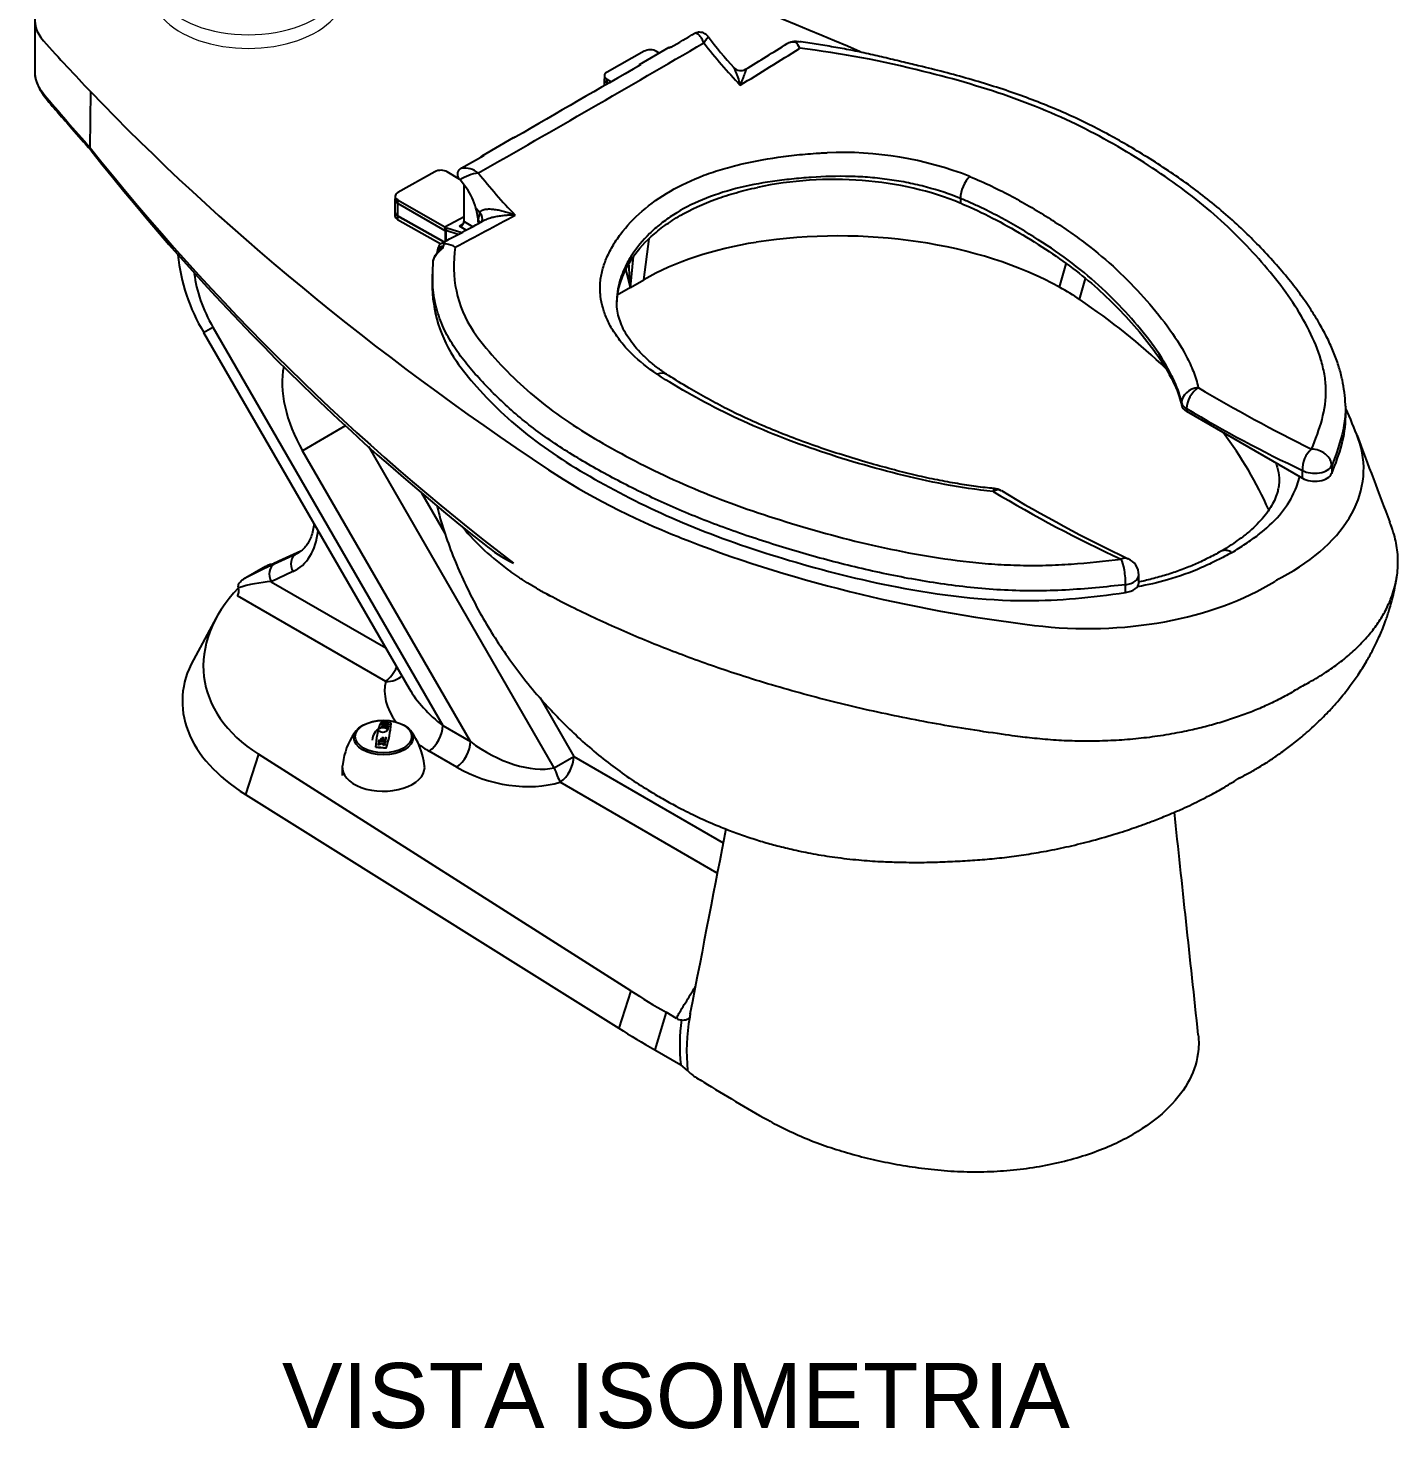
# Model space of a CAD drawing. Header units: millimetres. Extents: x 2.27 to 5, y 4.62 to 5.66.
# Drawn here: x 4.443 to 5.002, y 4.766 to 5.338 of the extents above; entities that cross this region are included whole.
import ezdxf
from ezdxf.enums import TextEntityAlignment as Align

# ---------------------------------------------------------------- set-up
doc = ezdxf.new("R2010")
doc.units = ezdxf.units.MM
doc.styles.add('SEACAD_Arial', font='arial.ttf')

# ---------------------------------------------------------------- blocks, each defined once
blk = doc.blocks.new('SE3')
at = {"linetype": 'Continuous'}
for p, q in [((395.7, 349.26), (395.71, 349.26)), ((453.35, 348.65), (450.6, 347.04)), ((451.08, 348.3), (447.65, 346.38)), ((452.47, 348.13), (452.21, 348.29)), ((447.41, 346.05), (447.41, 345.72)), ((447.38, 345.71), (447.38, 345.11)), ((447.73, 345.31), (447.62, 345.37)), ((447.62, 345.37), (447.62, 345.25)), ((447.64, 345.72), (448.04, 345.49)), ((447.64, 345.72), (447.64, 345.39)), ((447.64, 345.39), (447.76, 345.33)), ((400.01, 339.4), (400.05, 344.58)), ((439, 340.32), (436.11, 338.65)), ((400.01, 339.4), (400.01, 339.4)), ((434.19, 337.53), (436.28, 338.71)), ((431.78, 337.2), (428.36, 335.28)), ((434.08, 336.48), (432.92, 337.19)), ((434.7, 335.69), (434.1, 336.45)), ((434.47, 332.6), (434.47, 335.99)), ((428.09, 334.61), (428.09, 333.46)), ((428.12, 334.95), (428.12, 334.62)), ((428.35, 334.62), (432.71, 332.11)), ((428.35, 334.62), (428.35, 334.3)), ((480.23, 334.74), (480.23, 334.32)), ((428.09, 333.46), (428.09, 333.14)), ((428.33, 334.28), (428.33, 333.13)), ((432.61, 330.73), (428.33, 333.13)), ((428.33, 333.13), (432.61, 330.73)), ((428.33, 333.13), (428.33, 332.81)), ((428.35, 334.3), (432.71, 331.78)), ((435.92, 333.42), (435.56, 333.83)), ((435.77, 332.68), (435.92, 333.42)), ((428.33, 332.81), (432.34, 330.56)), ((432.71, 332.11), (434.47, 333.09)), ((432.71, 332.11), (432.71, 331.78)), ((432.89, 332.04), (434.27, 331.6)), ((434.04, 332.19), (434.43, 332.42)), ((434.68, 331.83), (434.04, 332.19)), ((434.47, 332.6), (435.26, 332.14)), ((435.77, 332.55), (435.77, 332.68)), ((435.77, 332.52), (435.77, 332.55)), ((432.71, 331.78), (432.75, 331.81)), ((432.75, 330.8), (432.75, 331.8)), ((433.92, 331.42), (432.79, 331.78)), ((432.79, 331.78), (432.79, 330.83)), ((451.06, 327.25), (451.54, 331.03)), ((431.99, 329.77), (431.98, 329.71)), ((432.26, 330.04), (432.31, 330.22)), ((432.31, 330.22), (432.32, 330.24)), ((449.81, 326.53), (450.1, 329.39)), ((449.81, 326.53), (449.38, 328.21)), ((489.38, 326.55), (489.99, 328.72)), ((431.55, 327.76), (431.55, 326.94)), ((449.81, 326.53), (451.06, 327.25)), ((491.22, 325.43), (491.75, 327.35)), ((449.81, 326.53), (448.6, 325.83)), ((410.46, 322.39), (411.31, 322.88)), ((411.31, 322.88), (432.52, 286.16)), ((410.46, 322.39), (429.42, 289.56)), ((452.29, 318.53), (452.28, 318.53)), ((500.63, 315.66), (500.63, 315.91)), ((501.09, 315.37), (501.09, 315.12)), ((501.09, 315.12), (511.77, 308.95)), ((515.75, 314.65), (515.75, 315.55)), ((423.57, 313.8), (419.58, 311.49)), ((435.06, 284.69), (419.58, 311.49)), ((442.78, 282.26), (425.68, 311.89)), ((514.46, 310.11), (514.46, 309.39)), ((511.77, 308.95), (511.77, 309.68)), ((430.56, 307.61), (432.71, 303.88)), ((419.35, 302.19), (417.33, 301.27)), ((419.42, 302.23), (417.4, 301.3)), ((419.35, 302.19), (418.99, 301.99)), ((416.97, 301.06), (418.99, 301.99)), ((415.16, 300.24), (414.14, 299.65)), ((416.18, 300.83), (415.16, 300.24)), ((418.69, 300.35), (416.68, 299.42)), ((496.68, 299.32), (496.68, 300.04)), ((416.68, 299.42), (427.25, 293.32)), ((495.45, 298.42), (495.45, 299.14)), ((427.25, 290.23), (413.59, 298.11)), ((411.63, 296.09), (409.52, 292.21)), ((441.48, 288.7), (444.59, 283.31)), ((426.88, 286.04), (426.88, 286.07)), ((426.92, 286.22), (426.92, 286.25)), ((427.3, 286.19), (427.3, 286.23)), ((427.47, 285.95), (427.47, 285.98)), ((427.48, 285.99), (427.48, 286.03)), ((427.5, 286.09), (427.5, 286.12)), ((427.53, 286.18), (427.53, 286.21)), ((427.55, 286.26), (427.55, 286.3)), ((427.76, 286.35), (427.76, 286.37)), ((432.52, 286.16), (435.06, 284.69)), ((426.32, 284.13), (426.32, 284.15)), ((426.55, 284.36), (426.55, 284.39)), ((426.59, 284.63), (426.59, 284.66)), ((426.62, 284.79), (426.62, 284.83)), ((426.87, 284.47), (426.87, 284.51)), ((426.88, 284.81), (426.88, 284.85)), ((427, 284.81), (427, 284.84)), ((427, 284.81), (427, 284.84)), ((427.07, 284.77), (427.07, 284.8)), ((427.15, 284.32), (427.15, 284.35)), ((427.18, 284.46), (427.18, 284.49)), ((427.2, 284.58), (427.2, 284.62)), ((427.22, 284.72), (427.22, 284.76)), ((427.23, 284.75), (427.23, 284.79)), ((427.3, 284.06), (427.3, 284.09)), ((415.51, 283.51), (414.33, 279.8)), ((449.84, 261.71), (415.51, 283.51)), ((423.35, 283.04), (423.26, 282.45)), ((433.8, 282.32), (431.26, 283.79)), ((442.78, 282.26), (444.59, 283.31)), ((444.59, 283.31), (458.36, 275.36)), ((423.24, 282.3), (423.24, 281.55)), ((457.82, 272.57), (443.34, 280.94)), ((414.33, 279.8), (448.75, 258.27)), ((449.84, 261.71), (448.75, 258.27)), ((453.1, 259.73), (452.05, 256.28)), ((454.07, 259.17), (453.1, 259.73)), ((452.05, 256.28), (454.46, 254.89)), ((455.08, 254.37), (454.46, 254.89))]:
    blk.add_line(p, q, dxfattribs=at)
for centre, radius, start, end in [((290.38, 628.33), 323.77, 300.2592, 300.7117), ((456.16, 349.05), 1.01, 36.7475, 96.1954), ((-790.84, 2486.02), 2474.38, 299.7183, 300.27361), ((497.8, 381.29), 52.32, 218.0148, 223.6389), ((490.85, 375.3), 42.49, 217.1314, 222.135), ((245.53, 698.07), 411.93, 301.4462, 302.0725), ((464.93, 348.01), 1.19, 119.7196, 123.5824), ((464.93, 348.01), 1.19, 84.4457, 114.5246), ((463.79, 347.89), 1.77, 22.9516, 45.4581), ((261.21, 672.5), 382.92, 301.262, 302.2268), ((455.32, 263.24), 85.93, 75.5157, 83.2549), ((1230.25, -1016.53), 1570.66, 119.75343, 120.24192), ((459.98, 347.4), 0.882, 222.3465, 300.6343), ((574.63, 478.31), 223.13, 218.5029, 232.5743), ((569.87, 472.43), 215.83, 218.1285, 231.7769), ((469.31, 306.52), 32.46, 68.6803, 92.4199), ((436.42, 332.8), 4.33, 98.2717, 122.4864), ((434.49, 335.47), 2.07, 50.764, 98.2578), ((474.48, 367.44), 49.17, 218.131, 224.1239), ((430.25, 332.52), 5.46, 13.9318, 35.515), ((272.73, 637.02), 346.42, 297.6822, 298.7176), ((364.69, 461.49), 147.35, 297.3597, 299.0633), ((432.48, 328.2), 2.37, 60.0954, 82.3342), ((425.59, 331.41), 17.61, 186.0737, 210.819), ((432.29, 330.3), 0.275, 329.965, 5.934), ((444.38, 328.49), 10.86, 170.6605, 213.531), ((441.89, 327.95), 10.33, 174.8938, 181.028), ((-108.79, 292.63), 559.62, 3.4724, 3.6986), ((444.12, 326.9), 12.59, 179.8177, 214.6761), ((591.85, 469.71), 176.84, 239.5208, 243.374), ((565.8, 423.9), 126.36, 239.1939, 244.684), ((4495.71, 1812.74), 4252.21, 200.65399, 200.76898), ((544.53, 409.3), 118.61, 238.8941, 245.3531), ((483.21, 306.41), 1.6, 60.4625, 84.5799), ((555.37, 426.53), 138.52, 238.9901, 244.4808), ((445.19, 313.53), 13.86, 230.2341, 243.5979), ((416.88, 299.64), 1.38, 96.2375, 120.2994), ((495.08, 300.04), 1.6, 0, 67.5881), ((429.69, 281.78), 6.47, 142.8715, 168.7621), ((427.35, 284.75), 1.34, 117.9784, 177.0991), ((432.69, 284.05), 6.37, 157.954, 179.0634), ((426.6, 284.75), 1.35, 48.2847, 62.8653), ((415.72, 287.63), 12.11, 342.9826, 354.0348), ((415.72, 287.61), 12.11, 342.9826, 354.0348), ((424.39, 281.8), 6.46, 5.7125, 37.0389), ((426.75, 284.83), 0.243, 1.4607, 50.3135), ((457.67, 259.16), 2.39, 168.9177, 177.2586), ((454.59, 260.02), 0.998, 238.8063, 265.4418), ((470.68, 256.76), 16.33, 172.0194, 186.5865), ((472.03, 256.15), 17.04, 169.4472, 185.9905), ((544.92, 395.85), 167.71, 238.2081, 240.5519)]:
    blk.add_arc(centre, radius, start, end, dxfattribs=at)
for centre, major_axis, ratio, start_param, end_param in [((261.95, 185.65), (350.75, 0), 0.57735, 0.932328, 1.065589), ((402.01, 351.16), (7.11, 0), 0.57735, 2.356194, 3.620542), ((706.98, 442.59), (-350.75, 0), 0.57735, 0.478997, 0.505208), ((451.63, 347.97), (0.8, 0), 0.57735, 0.756829, 2.34191), ((448.21, 346.05), (0.8, 0), 0.57735, 2.34191, 3.926991), ((448.18, 345.71), (0.8, 0), 0.57735, 2.879838, 3.941276), ((448.21, 345.72), (0.8, 0), 0.57735, 3.141593, 3.926991), ((706.98, 442.59), (-350.75, 0), 0.57735, 0.505208, 0.715536), ((432.34, 336.87), (0.8, 0), 0.57735, 0.756829, 2.34191), ((468.54, 324.94), (-20, 0), 0.57735, 4.088517, 5.071538), ((481.16, 335.49), (-0.61, -1.48), 0.479186, 3.906276, 5.427508), ((428.89, 334.61), (0.8, 0), 0.57735, 2.879838, 3.141593), ((428.92, 334.95), (0.8, 0), 0.57735, 2.34191, 3.926991), ((428.92, 334.62), (0.8, 0), 0.57735, 3.141593, 3.926991), ((428.89, 333.46), (0.8, 0), 0.57735, 3.141593, 3.941276), ((428.89, 333.46), (0.8, 0), 0.57735, 3.141593, 3.941276), ((428.89, 333.14), (0.8, 0), 0.57735, 3.141593, 3.941276), ((433.36, 333.95), (1.71, -2.96), 0.57735, 0.785398, 1.212934), ((435.21, 333.01), (-0.909, 0.416), 0.755279, 3.151954, 4.21937), ((432.89, 331.88), (0.1, 0.173), 0.57735, 0.834769, 2.356194), ((432.89, 331.88), (-0.061, -0.191), 0.394045, 3.872193, 5.391595), ((434.18, 332.44), (0.2, 0.346), 0.57735, 4.974188, 5.497787), ((435.07, 332.27), (-1, 0), 0.57735, 3.598645, 3.926991), ((469.03, 314.33), (-29.36, 0), 0.57735, 3.946812, 4.97547), ((432.89, 331.88), (-0.2, 0), 0.57735, 0.799683, 1.06717), ((467.4, 317.81), (-23.11, 0), 0.57735, 4.97547, 5.497787), ((431.94, 330.18), (-0.385, 0.108), 0.711319, 3.141339, 3.633754), ((431.95, 330.21), (-0.382, 0.118), 0.733882, 3.136742, 3.652471), ((468.54, 324.94), (20, 0), 0.57735, 2.782444, 3.141593), ((415.58, 325.34), (-4.27, 7.39), 0.57735, 0.925896, 1.570796), ((469.03, 314.33), (29.36, 0), 0.57735, 0.713836, 0.805219), ((427.72, 294.08), (83.55, 0), 0.57735, 0.544679, 0.707339), ((424.1, 314.1), (4.52, -7.83), 0.57735, 3.717481, 4.712389), ((452.23, 317.2), (-0.89, -1.33), 0.617365, 3.129073, 3.915136), ((452.23, 317.2), (-0.89, -1.33), 0.617366, 3.138367, 3.915087), ((502.22, 316.02), (-1.57, -0.33), 0.799748, 4.586267, 6.116303), ((502.22, 316.02), (-0.79, -1.39), 0.583531, 3.964868, 5.492347), ((502.22, 316.02), (-1.6, 0), 0.57735, 0.122439, 0.785398), ((502.22, 315.77), (-1.6, 0), 0.57735, 0.122439, 0.785398), ((427.72, 301.69), (91.17, 0), 0.57735, 0.209276, 0.26317), ((427.72, 294.08), (83.55, 0), 0.57735, 0.25159, 0.40712), ((493.88, 309.8), (-23.53, 0), 0.57735, 2.318039, 3.350869), ((512.9, 310.33), (-0.61, -1.48), 0.653189, 3.96878, 5.416039), ((512.9, 310.33), (-1.49, 0.59), 0.775204, 3.446678, 5.202596), ((512.9, 310.33), (-1.6, 0), 0.57735, 0.785398, 2.907053), ((490.76, 334.08), (-64.26, 0), 0.57735, 0.715531, 0.96851), ((512.9, 309.6), (1.6, 0), 0.57735, 3.926991, 6.048646), ((483.21, 306.41), (-0.15, -1.59), 0.102567, 3.139643, 3.724614), ((483.21, 306.41), (-0.79, -1.39), 0.582682, 3.143275, 3.881012), ((413.88, 309.3), (-5.09, 8.81), 0.57735, 3.088615, 3.798298), ((466.32, 313.13), (35.34, 0), 0.577347, 3.582946, 3.819034), ((506, 346.88), (-91.17, 0), 0.57735, 0.96851, 1.36152), ((419.95, 301.08), (0.53, -1.15), 0.815351, 3.142146, 3.21634), ((414.64, 299.71), (-3.49, -1.8), 0.045748, 3.95644, 4.833325), ((419.67, 302.61), (3.49, 1.8), 0.045748, 3.079555, 3.95644), ((417.58, 299.94), (-0.53, 1.15), 0.815351, 0.074747, 1.645544), ((417.93, 300.15), (0.53, -1.15), 0.815351, 3.141593, 3.21634), ((419.59, 300.87), (-0.53, 1.15), 0.815351, 0.074747, 1.645544), ((414.78, 309.82), (-4.45, 7.71), 0.57735, 3.088615, 3.141593), ((495.08, 300.04), (-0.61, -1.48), 0.653189, 3.141593, 3.721706), ((495.08, 300.04), (-0.18, 1.59), 0.208182, 4.089046, 5.844964), ((495.08, 300.04), (-1.6, 0), 0.57735, 1.805336, 3.141593), ((518.24, 294.62), (-12.31, 0), 0.57735, -0.785398, -0.747243), ((518.24, 294.62), (-12.31, 0), 0.57735, -0.823553, -0.785398), ((429.74, 293.08), (19.24, 2.48), 0.64492, 2.470863, 3.800844), ((409.76, 301.76), (3.78, -3.7), 0.303129, 0.042332, 0.423192), ((415.24, 298.59), (2.97, 0.57), 0.211096, 1.02496, 2.087792), ((491.95, 308.68), (23.53, 0), 0.57735, 4.503113, 5.535942), ((495.08, 299.32), (-1.6, 0), 0.57735, 1.805336, 3.141593), ((430.48, 288.41), (21.98, 0), 0.57735, 2.836744, 3.886732), ((427.06, 291.77), (1.02, 1.76), 0.57735, 4.054094, 4.920344), ((427.06, 291.77), (-1.98, 0.46), 0.743297, 1.834256, 2.72574), ((435.8, 287.95), (-8.51, 2.45), 0.636629, 0.032079, 0.672496), ((435.62, 289.49), (-6.59, 4.55), 0.56494, 0.872224, 1.487704), ((427.27, 276.39), (-12.03, 2.45), 0.81093, 4.835666, 4.915887), ((426.74, 275.3), (0.84, 12.41), 0.09518, 0.533763, 0.540096), ((427.16, 275.88), (-12.15, 2.47), 0.81093, 4.850798, 4.899986), ((426.74, 275.3), (0.84, 12.41), 0.09518, 0.511033, 0.526192), ((427.17, 275.94), (-12.14, 2.47), 0.81093, 4.850781, 4.900003), ((427.17, 275.91), (-12.14, 2.47), 0.81093, 4.850781, 4.900003), ((427.2, 276.05), (-12.12, 2.46), 0.81093, -1.401164, -1.383146), ((426.74, 275.3), (0.84, 12.41), 0.09518, 0.480636, 0.495849), ((427.22, 276.15), (-12.1, 2.46), 0.81093, -1.401153, -1.383103), ((427.22, 276.12), (-12.1, 2.46), 0.81093, -1.401153, -1.383103), ((427.24, 276.26), (-12.07, 2.45), 0.81093, 4.850649, 4.900131), ((426.96, 275.28), (0.84, 12.41), 0.09518, 0.495882, 0.511062), ((427.13, 275.27), (0.84, 12.41), 0.09518, 0.495882, 0.511062), ((427.13, 275.24), (0.84, 12.41), 0.09518, 0.495882, 0.511062), ((427.2, 276.05), (-12.12, 2.46), 0.81093, -1.432442, -1.414423), ((427.22, 276.15), (-12.1, 2.46), 0.81093, -1.432486, -1.414436), ((427.22, 276.12), (-12.1, 2.46), 0.81093, -1.432486, -1.414436), ((427.35, 275.26), (0.84, 12.41), 0.09518, 0.533762, 0.57533), ((427.35, 275.26), (0.84, 12.41), 0.09518, 0.511031, 0.52619), ((427.35, 275.23), (0.84, 12.41), 0.09518, 0.511031, 0.52619), ((427.35, 275.26), (0.84, 12.41), 0.09518, 0.480634, 0.495847), ((427.35, 275.23), (0.84, 12.41), 0.09518, 0.480634, 0.495847), ((431.08, 285.33), (1.02, 1.76), 0.57735, 4.054094, 5.497787), ((426.81, 274.1), (-12.03, 2.45), 0.81093, 4.835666, 4.915887), ((426.81, 274.08), (-12.03, 2.45), 0.81093, 4.835666, 4.915887), ((426.74, 275.3), (0.84, 12.41), 0.09518, 0.737769, 0.754877), ((427.59, 274.62), (9.51, 7.92), 0.735956, 1.085644, 1.114894), ((427.59, 274.59), (9.51, 7.92), 0.735956, 1.085644, 1.114894), ((427.51, 274.71), (9.53, 7.92), 0.73625, 1.092113, 1.106315), ((426.74, 275.3), (0.84, 12.41), 0.09518, 0.705546, 0.722592), ((426.25, 274.72), (-7.18, 10.08), 0.634504, -0.892897, -0.878707), ((426.25, 274.69), (-7.18, 10.08), 0.634504, -0.892897, -0.878707), ((426.37, 274.8), (-7.19, 10.1), 0.634077, -0.898257, -0.869116), ((426.92, 274.65), (-12.15, 2.47), 0.81093, -1.396445, -1.383203), ((426.91, 275.26), (0.84, 12.41), 0.09518, 0.675287, 0.701742), ((426.25, 274.71), (-7.18, 10.08), 0.634077, -0.937265, -0.908014), ((426.25, 274.68), (-7.18, 10.08), 0.634077, -0.937265, -0.908014), ((426.99, 275.28), (0.84, 12.41), 0.09518, 0.675285, 0.697433), ((426.93, 274.72), (-12.15, 2.47), 0.81093, -1.412993, -1.403259), ((426.93, 274.69), (-12.15, 2.47), 0.81093, -1.412994, -1.403259), ((426.96, 274.84), (-12.17, 2.47), 0.81093, -1.41912, -1.402767), ((427.51, 274.72), (9.53, 7.93), 0.735956, 1.046746, 1.075887), ((426.96, 274.88), (-12.17, 2.47), 0.81093, -1.41912, -1.4033), ((427.58, 274.63), (9.52, 7.91), 0.73625, 1.056598, 1.070788), ((427.58, 274.59), (9.52, 7.91), 0.73625, 1.056598, 1.070788), ((426.36, 274.79), (-7.19, 10.09), 0.634504, -0.928424, -0.914221), ((427.19, 275.27), (0.84, 12.41), 0.09518, 0.675288, 0.701743), ((426.92, 274.69), (-12.15, 2.47), 0.81093, -1.432383, -1.419141), ((426.92, 274.65), (-12.15, 2.47), 0.81093, -1.432383, -1.419141), ((427.35, 275.26), (0.84, 12.41), 0.09518, 0.737771, 0.75488), ((427.35, 275.23), (0.84, 12.41), 0.09518, 0.737771, 0.75488), ((427.35, 275.26), (0.84, 12.41), 0.09518, 0.705547, 0.722594), ((427.35, 275.23), (0.84, 12.41), 0.09518, 0.705547, 0.722594), ((427.35, 275.26), (0.84, 12.41), 0.09518, 0.6602, 0.701763), ((435.8, 287.95), (-8.51, 2.45), 0.636629, 1.053142, 1.199743), ((433.62, 283.86), (1.02, 1.76), 0.57735, 4.054094, 5.497787), ((438.16, 288.02), (-6.59, 4.55), 0.56494, 1.487704, 2.655368), ((443.16, 282.48), (1.02, 1.76), 0.57735, 4.054094, 5.497787), ((427.04, 282.3), (3.8, 0), 0.57735, 3.076079, 6.283185), ((427.04, 282.3), (3.8, 0), 0.57735, 0, 0.065112), ((438.34, 286.48), (8.51, -2.45), 0.636629, 4.341335, 5.509), ((443.16, 282.48), (0.59, -1.94), 0.205568, 4.759892, 5.562401), ((531.62, 316.66), (-110.59, -14.25), 0.64492, 0.659251, 0.701756), ((535.88, 304.68), (-118.56, 0), 0.57735, 0.745139, 0.785398)]:
    blk.add_ellipse(centre, major_axis=major_axis, ratio=ratio, start_param=start_param, end_param=end_param, dxfattribs=at)
for centre, major_axis in [((427.04, 285.15), (2.6, 0)), ((427.04, 285.05), (2.74, 0)), ((426.98, 285.76), (-0.4, 0))]:
    blk.add_ellipse(centre, major_axis=major_axis, ratio=0.57735, dxfattribs=at)
for points in [[(394.9, 351.16), (394.9, 349.55), (394.9, 347.96), (394.9, 346.39)], [(453.58, 348.68), (453.55, 348.69), (453.48, 348.66), (453.36, 348.59)], [(453.54, 348.67), (453.48, 348.66), (453.42, 348.64), (453.38, 348.61)], [(439.23, 340.39), (439.2, 340.4), (439.13, 340.37), (439.01, 340.3)], [(439.18, 340.38), (439.12, 340.36), (439.06, 340.34), (439.01, 340.31)], [(432.33, 330.11), (432.34, 330.12), (432.34, 330.12), (432.34, 330.12)], [(514.46, 309.39), (515.21, 311.22), (515.75, 312.9), (515.75, 314.65)], [(502.16, 257.66), (501.4, 264.73), (500.67, 271.57), (499.96, 278.17)], [(458.61, 276.63), (457.62, 271.54), (456.52, 265.85), (455.3, 259.56)]]:
    blk.add_open_spline(points, degree=3, dxfattribs=at)
for points, knots in [([(455.74, 349.96), (455.78, 349.99), (455.83, 350.01), (455.92, 350.04), (455.97, 350.05), (456.03, 350.06), (456.04, 350.06), (456.05, 350.06)], [0, 0, 0, 0, 0.125, 0.125, 0.25, 0.25, 0.2658242, 0.2658242, 0.2658242, 0.2658242]), ([(456.57, 349.07), (456.56, 349.1), (456.54, 349.14), (456.52, 349.2), (456.5, 349.24), (456.46, 349.33), (456.43, 349.39), (456.37, 349.51), (456.33, 349.56), (456.26, 349.66), (456.23, 349.7), (456.16, 349.78), (456.12, 349.81), (456.04, 349.87), (456, 349.9), (455.93, 349.94), (455.89, 349.95), (455.81, 349.97), (455.78, 349.97), (455.74, 349.96)], [0, 0, 0, 0, 0.0625, 0.0625, 0.125, 0.125, 0.25, 0.25, 0.375, 0.375, 0.5, 0.5, 0.625, 0.625, 0.75, 0.75, 0.875, 0.875, 1, 1, 1, 1]), ([(456.97, 349.65), (456.97, 349.65), (456.96, 349.65), (456.96, 349.64), (456.95, 349.62), (456.93, 349.59), (456.92, 349.57), (456.88, 349.52), (456.86, 349.49), (456.82, 349.42), (456.79, 349.39), (456.74, 349.31), (456.71, 349.26), (456.66, 349.19), (456.64, 349.17), (456.61, 349.12), (456.59, 349.09), (456.57, 349.07)], [0.1692593, 0.1692593, 0.1692593, 0.1692593, 0.25, 0.25, 0.375, 0.375, 0.5, 0.5, 0.625, 0.625, 0.75, 0.75, 0.875, 0.875, 0.9375, 0.9375, 1, 1, 1, 1]), ([(465.02, 349.15), (464.94, 349.15), (464.86, 349.16), (464.71, 349.15), (464.63, 349.14), (464.53, 349.11), (464.49, 349.1), (464.43, 349.08), (464.39, 349.07), (464.33, 349.04), (464.29, 349.02), (464.26, 349)], [0, 0, 0, 0, 0.125, 0.125, 0.25, 0.25, 0.3125, 0.3125, 0.375, 0.375, 0.4477982, 0.4477982, 0.4477982, 0.4477982]), ([(465.39, 349.15), (465.34, 349.16), (465.29, 349.17), (465.21, 349.18), (465.19, 349.18), (465.14, 349.19), (465.11, 349.2), (465.07, 349.2), (465.04, 349.2), (465.01, 349.2), (465, 349.2), (464.99, 349.19), (464.99, 349.18), (465, 349.16), (465.01, 349.16), (465.02, 349.15)], [0, 0, 0, 0, 0.25, 0.25, 0.375, 0.375, 0.5, 0.5, 0.625, 0.625, 0.75, 0.75, 0.875, 0.875, 1, 1, 1, 1]), ([(465.54, 349.16), (465.53, 349.16), (465.51, 349.16), (465.46, 349.16), (465.42, 349.16), (465.39, 349.15)], [0.8054342, 0.8054342, 0.8054342, 0.8054342, 0.875, 0.875, 1, 1, 1, 1]), ([(515.72, 315.58), (515.72, 315.64), (515.73, 316.05), (515.64, 316.89), (515.46, 318.03), (515.14, 319.22), (514.71, 320.44), (514.16, 321.69), (513.47, 323), (512.63, 324.37), (511.65, 325.81), (510.5, 327.3), (509.19, 328.84), (507.79, 330.35), (506.29, 331.84), (504.72, 333.27), (503.03, 334.67), (501.27, 336.02), (499.41, 337.3), (497.52, 338.52), (495.63, 339.66), (493.77, 340.7), (491.87, 341.68), (489.92, 342.59), (487.88, 343.44), (485.78, 344.24), (483.58, 344.99), (481.32, 345.68), (479.03, 346.32), (476.99, 346.82), (475.18, 347.25), (473.59, 347.64), (471.96, 348.02), (470.34, 348.37), (468.74, 348.66), (467.11, 348.93), (466.12, 349.08), (465.53, 349.16)], [0, 0, 0, 0, 0.003274, 0.024985, 0.047607, 0.071327, 0.096317, 0.122721, 0.150652, 0.180743, 0.213364, 0.247677, 0.283905, 0.322288, 0.357174, 0.393991, 0.430347, 0.466345, 0.502071, 0.537974, 0.571829, 0.603838, 0.634267, 0.666464, 0.697124, 0.72845, 0.76074, 0.792825, 0.824543, 0.855726, 0.875695, 0.897033, 0.918105, 0.938884, 0.959103, 0.979379, 1, 1, 1, 1]), ([(394.9, 346.41), (394.9, 346.39), (394.88, 346.19), (394.96, 345.78), (395.13, 345.23), (395.41, 344.67), (395.82, 344.08), (396.38, 343.39), (397.24, 342.43), (398.49, 340.97), (399.44, 339.9), (400.1, 339.16)], [0, 0, 0, 0, 0.006175, 0.071857, 0.133932, 0.201952, 0.27945, 0.371774, 0.490821, 0.704096, 1, 1, 1, 1]), ([(394.9, 346.39), (394.9, 346.38), (394.9, 346.36), (394.9, 346.12), (394.94, 345.89), (395.06, 345.44), (395.15, 345.22), (395.4, 344.79), (395.55, 344.57), (397.12, 342.7), (398.55, 341.05), (400.01, 339.4)], [0.3089526, 0.3089526, 0.3089526, 0.3089526, 0.3125, 0.3125, 0.375, 0.375, 0.4375, 0.4375, 0.5, 0.5, 1, 1, 1, 1]), ([(450.61, 346.99), (450.58, 346.98), (450.52, 346.96), (450.48, 346.92), (450.46, 346.9)], [0, 0, 0, 0, 0.1080823, 0.1982629, 0.1982629, 0.1982629, 0.1982629]), ([(450.61, 347.01), (450.63, 347.02), (450.65, 347.03), (450.7, 347.05), (450.74, 347.06), (450.78, 347.07)], [0.8092918, 0.8092918, 0.8092918, 0.8092918, 0.875, 0.875, 1, 1, 1, 1]), ([(459.93, 345.18), (459.87, 345.43), (459.81, 345.67), (459.7, 346), (459.67, 346.1), (459.59, 346.3), (459.55, 346.4), (459.49, 346.53), (459.47, 346.57), (459.43, 346.65), (459.41, 346.68), (459.37, 346.75), (459.34, 346.78), (459.32, 346.8)], [0, 0, 0, 0, 0.25, 0.25, 0.375, 0.375, 0.5, 0.5, 0.5625, 0.5625, 0.625, 0.625, 0.6846479, 0.6846479, 0.6846479, 0.6846479]), ([(460.44, 346.64), (460.45, 346.64), (460.45, 346.64), (460.45, 346.64), (460.45, 346.64), (460.45, 346.6), (460.43, 346.56), (460.41, 346.48), (460.4, 346.45), (460.38, 346.38), (460.37, 346.35), (460.33, 346.24), (460.3, 346.16), (460.24, 345.99), (460.2, 345.9), (460.13, 345.71), (460.09, 345.61), (460.01, 345.4), (459.97, 345.29), (459.93, 345.18)], [0.1673074, 0.1673074, 0.1673074, 0.1673074, 0.1875, 0.1875, 0.25, 0.25, 0.375, 0.375, 0.4375, 0.4375, 0.5, 0.5, 0.625, 0.625, 0.75, 0.75, 0.875, 0.875, 1, 1, 1, 1]), ([(512.6, 311.62), (512.98, 312.54), (513.33, 313.46), (513.81, 315.3), (513.95, 316.22), (513.92, 317.6), (513.87, 318.07), (513.71, 318.99), (513.6, 319.45), (513.19, 320.8), (512.83, 321.69), (511.95, 323.43), (511.45, 324.29), (510.32, 325.98), (509.69, 326.82), (508.36, 328.47), (507.65, 329.28), (506.17, 330.86), (505.39, 331.64), (503.75, 333.17), (502.89, 333.91), (501.06, 335.36), (500.1, 336.07), (498.09, 337.45), (497.05, 338.13), (494.88, 339.45), (493.76, 340.09), (491.46, 341.3), (490.28, 341.88), (487.8, 342.97), (486.52, 343.48), (483.87, 344.43), (482.5, 344.87), (479.7, 345.71), (478.27, 346.1), (476.81, 346.44)], [0, 0, 0, 0, 0.0625, 0.0625, 0.125, 0.125, 0.15625, 0.15625, 0.1875, 0.1875, 0.25, 0.25, 0.3125, 0.3125, 0.375, 0.375, 0.4375, 0.4375, 0.5, 0.5, 0.5625, 0.5625, 0.625, 0.625, 0.6875, 0.6875, 0.75, 0.75, 0.8125, 0.8125, 0.875, 0.875, 0.9375, 0.9375, 1, 1, 1, 1]), ([(400.08, 339.17), (400.07, 339.18), (400.06, 339.2), (400.04, 339.25), (400.03, 339.28), (400.01, 339.34), (400.01, 339.37), (400.01, 339.4)], [0.651855, 0.651855, 0.651855, 0.651855, 0.75, 0.75, 0.875, 0.875, 1, 1, 1, 1]), ([(435.99, 338.55), (436.02, 338.58), (436.04, 338.6), (436.13, 338.66), (436.2, 338.69), (436.28, 338.71)], [0.6391191, 0.6391191, 0.6391191, 0.6391191, 0.75, 0.75, 1, 1, 1, 1]), ([(447.02, 326.87), (447.02, 326.96), (447.03, 327.06), (447.05, 327.25), (447.07, 327.35), (447.11, 327.63), (447.15, 327.82), (447.29, 328.39), (447.42, 328.78), (447.74, 329.54), (447.93, 329.93), (448.37, 330.7), (448.63, 331.08), (449.46, 332.2), (450.13, 332.91), (451.66, 334.24), (452.54, 334.86), (454.44, 335.96), (455.47, 336.45), (457.14, 337.08), (457.72, 337.27), (458.89, 337.62), (459.49, 337.78), (461.32, 338.21), (462.59, 338.43), (464.58, 338.69), (465.24, 338.77), (466.25, 338.85), (466.58, 338.88), (467.09, 338.91), (467.26, 338.92), (467.6, 338.94), (467.77, 338.95), (467.94, 338.95)], [0, 0, 0, 0, 0.015625, 0.015625, 0.03125, 0.03125, 0.0625, 0.0625, 0.125, 0.125, 0.1875, 0.1875, 0.25, 0.25, 0.375, 0.375, 0.5, 0.5, 0.625, 0.625, 0.6875, 0.6875, 0.75, 0.75, 0.875, 0.875, 0.9375, 0.9375, 0.96875, 0.96875, 0.984375, 0.984375, 1, 1, 1, 1]), ([(434.1, 336.45), (434.06, 336.49), (434.03, 336.54), (433.97, 336.64), (433.95, 336.69), (433.91, 336.8), (433.9, 336.85), (433.89, 336.95), (433.89, 337.01), (433.89, 337.11), (433.9, 337.15), (433.93, 337.25), (433.96, 337.29), (434.01, 337.37), (434.04, 337.41), (434.11, 337.47), (434.15, 337.5), (434.19, 337.53)], [0, 0, 0, 0, 0.125, 0.125, 0.25, 0.25, 0.375, 0.375, 0.5, 0.5, 0.625, 0.625, 0.75, 0.75, 0.875, 0.875, 1, 1, 1, 1]), ([(480.23, 334.74), (479.23, 335.15), (478.19, 335.49), (476.56, 335.93), (476, 336.06), (474.86, 336.29), (474.28, 336.38), (473.1, 336.55), (472.5, 336.62), (471.3, 336.72), (470.69, 336.75), (468.88, 336.8), (467.67, 336.76), (465.87, 336.64), (465.27, 336.59), (464.07, 336.46), (463.48, 336.39), (461.73, 336.14), (460.61, 335.92), (458.45, 335.37), (457.41, 335.02), (455.48, 334.22), (454.59, 333.76), (453.37, 332.97), (452.97, 332.69), (452.24, 332.11), (451.89, 331.81), (450.94, 330.88), (450.39, 330.21), (449.72, 329.18), (449.52, 328.83), (449.18, 328.13), (449.04, 327.78), (448.69, 326.74), (448.56, 326.05), (448.54, 325.32), (448.54, 325.27), (448.54, 325.23)], [0, 0, 0, 0, 0.0625, 0.0625, 0.09375, 0.09375, 0.125, 0.125, 0.15625, 0.15625, 0.1875, 0.1875, 0.25, 0.25, 0.28125, 0.28125, 0.3125, 0.3125, 0.375, 0.375, 0.4375, 0.4375, 0.5, 0.5, 0.53125, 0.53125, 0.5625, 0.5625, 0.625, 0.625, 0.65625, 0.65625, 0.6875, 0.6875, 0.75, 0.75, 0.7544707, 0.7544707, 0.7544707, 0.7544707]), ([(449.82, 329), (450.32, 329.78), (450.96, 330.53), (452.11, 331.58), (452.52, 331.91), (453.42, 332.56), (453.9, 332.87), (455.4, 333.74), (456.5, 334.24), (458.29, 334.89), (458.91, 335.09), (460.19, 335.45), (460.84, 335.61), (461.51, 335.75)], [0, 0, 0, 0, 0.25, 0.25, 0.375, 0.375, 0.5, 0.5, 0.75, 0.75, 0.875, 0.875, 1, 1, 1, 1]), ([(481.11, 336.76), (482.49, 336.19), (483.78, 335.57), (486.23, 334.25), (487.4, 333.55), (489.66, 332.12), (490.74, 331.37), (492.79, 329.81), (493.75, 329.01), (495.52, 327.35), (496.34, 326.5), (497.9, 324.77), (498.63, 323.89), (499.96, 322.08), (500.56, 321.15), (501.3, 319.74), (501.52, 319.26), (501.9, 318.29), (502.05, 317.81), (502.16, 317.31)], [0, 0, 0, 0, 0.125, 0.125, 0.25, 0.25, 0.375, 0.375, 0.5, 0.5, 0.625, 0.625, 0.75, 0.75, 0.875, 0.875, 0.9375, 0.9375, 1, 1, 1, 1]), ([(500.63, 315.91), (500.53, 316.39), (500.38, 316.87), (500.01, 317.8), (499.79, 318.26), (499.07, 319.64), (498.49, 320.53), (497.19, 322.28), (496.48, 323.14), (494.97, 324.81), (494.17, 325.63), (492.46, 327.23), (491.53, 328.01), (489.55, 329.52), (488.5, 330.24), (486.31, 331.64), (485.18, 332.31), (483.4, 333.27), (482.79, 333.58), (481.85, 334.03), (481.53, 334.17), (481.05, 334.39), (480.89, 334.46), (480.56, 334.6), (480.39, 334.67), (480.23, 334.74)], [0, 0, 0, 0, 0.0625, 0.0625, 0.125, 0.125, 0.25, 0.25, 0.375, 0.375, 0.5, 0.5, 0.625, 0.625, 0.75, 0.75, 0.875, 0.875, 0.9375, 0.9375, 0.96875, 0.96875, 0.984375, 0.984375, 1, 1, 1, 1]), ([(435.92, 333.42), (435.94, 333.47), (435.96, 333.51), (436.04, 333.59), (436.09, 333.62), (436.2, 333.68), (436.26, 333.7), (436.39, 333.73), (436.45, 333.75), (436.66, 333.77), (436.81, 333.77), (437.03, 333.76), (437.1, 333.76), (437.25, 333.74), (437.33, 333.73), (437.55, 333.7), (437.7, 333.67), (438, 333.6), (438.15, 333.56), (438.6, 333.43), (438.89, 333.32), (439.18, 333.21)], [0, 0, 0, 0, 0.0625, 0.0625, 0.125, 0.125, 0.1875, 0.1875, 0.25, 0.25, 0.375, 0.375, 0.4375, 0.4375, 0.5, 0.5, 0.625, 0.625, 0.75, 0.75, 1, 1, 1, 1]), ([(439.18, 333.21), (439.04, 333.21), (438.89, 333.21), (438.59, 333.19), (438.44, 333.18), (438.13, 333.16), (437.98, 333.14), (437.67, 333.1), (437.52, 333.07), (437.29, 333.03), (437.22, 333.01), (437.06, 332.98), (436.99, 332.96), (436.76, 332.89), (436.62, 332.84), (436.41, 332.75), (436.34, 332.72), (436.27, 332.69), (436.27, 332.69), (436.27, 332.69)], [0, 0, 0, 0, 0.125, 0.125, 0.25, 0.25, 0.375, 0.375, 0.5, 0.5, 0.5625, 0.5625, 0.625, 0.625, 0.75, 0.75, 0.8125, 0.8125, 0.8138194, 0.8138194, 0.8138194, 0.8138194]), ([(480.23, 334.32), (480.53, 334.19), (480.83, 334.06), (482.04, 333.52), (482.96, 333.07), (484.81, 332.07), (485.75, 331.53), (488.58, 329.78), (490.27, 328.6), (493.25, 326.15), (494.66, 324.77), (496.68, 322.53), (497.3, 321.77), (498.41, 320.29), (498.9, 319.56), (499.79, 318), (500.17, 317.2), (500.5, 316.19), (500.58, 315.92), (500.63, 315.66)], [0, 0, 0, 0, 0.031797, 0.031797, 0.129369, 0.129369, 0.226941, 0.226941, 0.422902, 0.422902, 0.62389, 0.62389, 0.728895, 0.728895, 0.833899, 0.833899, 0.952349, 0.952349, 1, 1, 1, 1]), ([(434.04, 332.19), (434.08, 332.2), (434.12, 332.21), (434.2, 332.23), (434.23, 332.24), (434.3, 332.28), (434.33, 332.3), (434.39, 332.35), (434.41, 332.38), (434.43, 332.42)], [0, 0, 0, 0, 0.25, 0.25, 0.5, 0.5, 0.75, 0.75, 1, 1, 1, 1]), ([(436.12, 332.6), (436.11, 332.59), (436.11, 332.58), (436.11, 332.57), (436.11, 332.57)], [0, 0, 0, 0, 0.2205034, 0.2803411, 0.2803411, 0.2803411, 0.2803411]), ([(432.4, 330.6), (432.35, 330.57), (432.25, 330.51), (432.13, 330.33), (432.03, 330.09), (432, 329.89), (431.99, 329.77)], [0, 0, 0, 0, 0.161682, 0.406098, 0.690198, 1, 1, 1, 1]), ([(432.42, 330.62), (432.43, 330.63), (432.44, 330.63), (432.47, 330.64), (432.49, 330.65), (432.52, 330.65), (432.54, 330.65), (432.6, 330.65), (432.64, 330.64), (432.72, 330.6), (432.76, 330.58), (432.8, 330.54)], [0.5841636, 0.5841636, 0.5841636, 0.5841636, 0.625, 0.625, 0.6875, 0.6875, 0.75, 0.75, 0.875, 0.875, 1, 1, 1, 1]), ([(432.8, 330.54), (432.77, 330.55), (432.73, 330.55), (432.68, 330.54), (432.67, 330.53), (432.63, 330.51), (432.62, 330.5), (432.59, 330.48), (432.58, 330.46), (432.57, 330.44), (432.57, 330.42), (432.56, 330.38), (432.56, 330.36), (432.56, 330.33)], [0, 0, 0, 0, 0.25, 0.25, 0.375, 0.375, 0.5, 0.5, 0.625, 0.625, 0.75, 0.75, 1, 1, 1, 1]), ([(432.53, 330.16), (432.46, 330.11), (432.4, 330.06), (432.28, 329.96), (432.22, 329.9), (432.11, 329.79), (432.05, 329.73), (431.95, 329.61), (431.9, 329.55), (431.82, 329.43), (431.78, 329.37), (431.71, 329.25), (431.68, 329.19), (431.63, 329.08), (431.61, 329.02), (431.59, 328.92), (431.59, 328.87), (431.59, 328.82)], [0, 0, 0, 0, 0.125, 0.125, 0.25, 0.25, 0.375, 0.375, 0.5, 0.5, 0.625, 0.625, 0.75, 0.75, 0.875, 0.875, 1, 1, 1, 1]), ([(432.34, 330.12), (432.28, 330.05), (432.13, 329.91), (431.9, 329.63), (431.71, 329.32), (431.61, 329.08), (431.6, 328.95), (431.6, 328.92)], [0, 0, 0, 0, 0.1508781, 0.3912746, 0.6215303, 0.8509131, 0.9113436, 0.9113436, 0.9113436, 0.9113436]), ([(432.32, 330.24), (432.3, 330.25), (432.29, 330.25), (432.25, 330.24), (432.23, 330.24), (432.18, 330.21), (432.15, 330.17), (432.1, 330.08), (432.07, 330.02), (432.04, 329.91), (432.03, 329.87), (432.02, 329.81), (432.02, 329.78), (432.02, 329.76)], [0, 0, 0, 0, 0.125, 0.125, 0.25, 0.25, 0.5, 0.5, 0.75, 0.75, 0.875, 0.875, 0.9385521, 0.9385521, 0.9385521, 0.9385521]), ([(432.32, 330.24), (432.35, 330.28), (432.38, 330.31), (432.45, 330.34), (432.47, 330.34), (432.52, 330.34), (432.54, 330.34), (432.56, 330.33)], [0, 0, 0, 0, 0.5, 0.5, 0.75, 0.75, 1, 1, 1, 1]), ([(432.53, 330.16), (432.53, 330.17), (432.53, 330.18), (432.52, 330.2), (432.52, 330.2), (432.51, 330.21), (432.5, 330.21), (432.49, 330.21), (432.48, 330.21), (432.46, 330.21), (432.44, 330.2), (432.41, 330.18), (432.39, 330.17), (432.36, 330.15), (432.35, 330.14), (432.34, 330.12)], [0, 0, 0, 0, 0.0625, 0.0625, 0.125, 0.125, 0.1875, 0.1875, 0.25, 0.25, 0.375, 0.375, 0.5, 0.5, 0.5929124, 0.5929124, 0.5929124, 0.5929124]), ([(495.45, 299.14), (493.62, 298.94), (491.79, 298.75), (488.99, 298.6), (488.05, 298.57), (486.17, 298.57), (485.23, 298.59), (482.41, 298.74), (480.57, 298.93), (476.96, 299.44), (475.19, 299.75), (471.68, 300.48), (469.94, 300.89), (466.53, 301.79), (464.86, 302.28), (461.56, 303.31), (459.94, 303.85), (456.78, 305.01), (455.24, 305.63), (452.26, 306.94), (450.83, 307.62), (448.06, 309.04), (446.72, 309.77), (444.14, 311.3), (442.9, 312.09), (441.15, 313.34), (440.59, 313.77), (439.5, 314.65), (438.97, 315.1), (437.46, 316.47), (436.53, 317.41), (435.24, 318.86), (434.83, 319.35), (434.25, 320.09), (434.06, 320.34), (433.7, 320.85), (433.53, 321.1), (433.03, 321.89), (432.73, 322.46), (432.23, 323.63), (432.02, 324.24), (431.72, 325.5), (431.63, 326.15), (431.56, 327.13), (431.55, 327.44), (431.55, 327.77)], [0, 0, 0, 0, 0.0625, 0.0625, 0.09375, 0.09375, 0.125, 0.125, 0.1875, 0.1875, 0.25, 0.25, 0.3125, 0.3125, 0.375, 0.375, 0.4375, 0.4375, 0.5, 0.5, 0.5625, 0.5625, 0.625, 0.625, 0.6875, 0.6875, 0.71875, 0.71875, 0.75, 0.75, 0.8125, 0.8125, 0.84375, 0.84375, 0.859375, 0.859375, 0.875, 0.875, 0.90625, 0.90625, 0.9375, 0.9375, 0.96875, 0.96875, 0.9837328, 0.9837328, 0.9837328, 0.9837328]), ([(452.28, 318.53), (451.4, 319.12), (450.63, 319.74), (449.63, 320.72), (449.32, 321.05), (448.9, 321.57), (448.76, 321.74), (448.51, 322.1), (448.39, 322.27), (448.16, 322.63), (448.05, 322.81), (447.86, 323.18), (447.77, 323.36), (447.52, 323.9), (447.39, 324.27), (447.18, 325.01), (447.1, 325.38), (447.03, 325.93), (447.02, 326.12), (447.01, 326.4), (447.01, 326.49), (447.01, 326.63), (447.01, 326.7), (447.01, 326.79), (447.01, 326.82), (447.01, 326.85), (447.01, 326.86), (447.02, 326.87)], [0, 0, 0, 0, 0.25, 0.25, 0.375, 0.375, 0.4375, 0.4375, 0.5, 0.5, 0.5625, 0.5625, 0.625, 0.625, 0.75, 0.75, 0.875, 0.875, 0.9375, 0.9375, 0.96875, 0.96875, 0.984375, 0.992187, 0.996094, 0.996094, 1, 1, 1, 1]), ([(453.14, 318.54), (452.82, 318.76), (452.25, 319.15), (451.43, 319.84), (450.7, 320.54), (450.06, 321.27), (449.54, 322), (449.13, 322.73), (448.83, 323.45), (448.63, 324.18), (448.54, 324.78), (448.55, 325.12), (448.56, 325.23)], [0, 0, 0, 0, 0.097696, 0.203899, 0.31019, 0.416344, 0.522345, 0.628342, 0.734693, 0.842301, 0.954508, 1, 1, 1, 1]), ([(435.33, 322.49), (435.92, 321.65), (436.59, 320.82), (438.04, 319.21), (438.81, 318.42), (440.47, 316.88), (441.37, 316.13), (443.25, 314.7), (444.26, 314.02), (446.35, 312.7), (447.43, 312.07), (449.67, 310.84), (450.82, 310.24), (453.2, 309.09), (454.42, 308.53), (456.95, 307.46), (458.25, 306.95), (460.91, 305.99), (462.26, 305.54), (465.01, 304.67), (466.41, 304.26), (469.24, 303.48), (470.68, 303.11), (473.59, 302.45), (475.06, 302.15), (478.03, 301.63), (479.54, 301.41), (481.84, 301.16), (482.61, 301.09), (484.17, 300.98), (484.96, 300.95), (486.53, 300.91), (487.32, 300.91), (488.9, 300.95), (489.68, 300.99), (492, 301.16), (493.54, 301.32), (495.06, 301.5)], [0, 0, 0, 0, 0.0625, 0.0625, 0.125, 0.125, 0.1875, 0.1875, 0.25, 0.25, 0.3125, 0.3125, 0.375, 0.375, 0.4375, 0.4375, 0.5, 0.5, 0.5625, 0.5625, 0.625, 0.625, 0.6875, 0.6875, 0.75, 0.75, 0.8125, 0.8125, 0.84375, 0.84375, 0.875, 0.875, 0.90625, 0.90625, 0.9375, 0.9375, 1, 1, 1, 1]), ([(433.76, 319.73), (434.32, 318.94), (436.44, 316.33), (440.74, 312.29), (447.75, 308.03), (455.55, 304.29), (464.54, 301.24), (474.61, 298.65), (485.59, 297.27), (492.29, 297.98), (495.45, 298.42)], [0, 0, 0, 0, 0.056795, 0.189502, 0.318935, 0.44891, 0.58222, 0.721512, 0.878641, 1, 1, 1, 1]), ([(483.25, 307.74), (481.72, 307.89), (480.24, 308.12), (477.32, 308.66), (475.88, 308.98), (473.06, 309.69), (471.68, 310.07), (468.97, 310.88), (467.64, 311.31), (465.03, 312.21), (463.75, 312.69), (461.26, 313.72), (460.05, 314.26), (457.7, 315.4), (456.56, 316), (454.36, 317.23), (453.29, 317.86), (452.29, 318.53)], [0, 0, 0, 0, 0.125, 0.125, 0.25, 0.25, 0.375, 0.375, 0.5, 0.5, 0.625, 0.625, 0.75, 0.75, 0.875, 0.875, 1, 1, 1, 1]), ([(483.36, 308), (483.28, 308.01), (482.67, 308.06), (481.42, 308.22), (479.68, 308.49), (477.83, 308.84), (475.88, 309.27), (473.83, 309.79), (471.63, 310.4), (469.37, 311.08), (467.06, 311.84), (464.82, 312.65), (462.66, 313.51), (460.62, 314.4), (458.72, 315.32), (456.93, 316.27), (455.15, 317.29), (453.85, 318.09), (453.21, 318.5), (453.13, 318.55)], [0, 0, 0, 0, 0.006712, 0.053699, 0.103318, 0.157542, 0.215109, 0.276895, 0.344002, 0.418063, 0.489437, 0.564943, 0.63817, 0.709424, 0.779033, 0.84533, 0.914156, 0.991758, 1, 1, 1, 1]), ([(515.75, 315.57), (515.75, 315.4), (515.74, 315.22), (515.7, 314.5), (515.63, 313.95), (515.28, 312.31), (514.89, 311.21), (514.46, 310.11)], [0.8964349, 0.8964349, 0.8964349, 0.8964349, 0.90625, 0.90625, 0.9375, 0.9375, 1, 1, 1, 1]), ([(509.31, 310.37), (509.36, 310.24), (509.4, 310.11), (509.49, 309.82), (509.53, 309.65), (509.61, 309.16), (509.63, 308.84), (509.59, 308.33), (509.57, 308.16), (509.53, 307.98)], [0.0133036, 0.0133036, 0.0133036, 0.0133036, 0.0625, 0.0625, 0.125, 0.125, 0.25, 0.25, 0.3200965, 0.3200965, 0.3200965, 0.3200965]), ([(505.26, 302.11), (505.7, 302.37), (506.11, 302.63), (506.91, 303.18), (507.32, 303.45), (508.44, 304.3), (509.09, 304.91), (510.18, 306.19), (510.62, 306.85), (511.2, 308.05), (511.39, 308.58), (511.51, 309.12)], [0, 0, 0, 0, 0.03125, 0.03125, 0.0625, 0.0625, 0.125, 0.125, 0.1875, 0.1875, 0.2348186, 0.2348186, 0.2348186, 0.2348186]), ([(509.53, 307.98), (509.5, 307.83), (509.43, 307.51), (509.2, 306.92), (508.83, 306.25), (508.36, 305.56), (507.77, 304.89), (507.08, 304.22), (506.34, 303.61), (505.59, 303.08), (504.88, 302.6), (504.45, 302.34), (504.22, 302.2)], [0, 0, 0, 0, 0.070136, 0.186505, 0.300144, 0.412548, 0.524916, 0.637931, 0.751905, 0.840199, 0.929761, 1, 1, 1, 1]), ([(431.95, 306.45), (432.03, 306.13), (432.32, 305.05), (432.9, 303.21), (433.76, 300.97), (434.77, 298.75), (435.89, 296.59), (437.15, 294.47), (438.5, 292.45), (439.98, 290.47), (441.5, 288.64), (443.04, 286.96), (444.59, 285.43), (446.23, 283.95), (447.94, 282.58), (449.66, 281.33), (451.28, 280.3), (452.73, 279.44), (454.18, 278.64), (455.87, 277.79), (457.59, 277.03), (459.19, 276.39), (460.58, 275.9), (461.96, 275.46), (463.4, 275.06), (464.96, 274.68), (466.73, 274.32), (468.73, 274), (470.79, 273.77), (472.32, 273.65), (473.02, 273.63), (473.11, 273.62)], [0.0967649, 0.0967649, 0.0967649, 0.0967649, 0.1122683, 0.1505542, 0.1888406, 0.2259061, 0.2663914, 0.3041923, 0.3424178, 0.3815199, 0.4215045, 0.4554915, 0.4901129, 0.5253848, 0.5609788, 0.595547, 0.6282028, 0.6524892, 0.6756143, 0.7066712, 0.7416388, 0.7650309, 0.7883501, 0.8115997, 0.8342107, 0.859894, 0.8897755, 0.9241181, 0.9614327, 0.9959948, 1, 1, 1, 1]), ([(420.65, 304.76), (420.62, 304.54), (420.54, 304.11), (420.37, 303.54), (420.14, 303.04), (419.86, 302.63), (419.55, 302.31), (419.33, 302.18), (419.21, 302.11)], [0.2100433, 0.2100433, 0.2100433, 0.2100433, 0.334123, 0.4663358, 0.5995002, 0.735373, 0.876862, 1, 1, 1, 1]), ([(504.26, 302.22), (504.04, 302.1), (503.47, 301.79), (502.45, 301.28), (501.27, 300.76), (500.04, 300.3), (498.74, 299.89), (497.63, 299.6), (496.96, 299.45), (496.74, 299.41)], [0, 0, 0, 0, 0.015, 0.0441926, 0.0690967, 0.0953988, 0.1215864, 0.1475154, 0.1595175, 0.1595175, 0.1595175, 0.1595175]), ([(505.26, 302.11), (505.11, 302.2), (504.96, 302.26), (504.78, 302.29), (504.75, 302.3), (504.67, 302.31), (504.64, 302.31), (504.54, 302.31), (504.48, 302.3), (504.38, 302.27), (504.35, 302.26), (504.3, 302.24), (504.28, 302.23), (504.26, 302.22)], [0, 0, 0, 0, 0.25, 0.25, 0.3125, 0.3125, 0.375, 0.375, 0.5, 0.5, 0.5625, 0.5625, 0.6065714, 0.6065714, 0.6065714, 0.6065714]), ([(417.4, 301.3), (417.31, 301.26), (417.1, 301.17), (416.82, 301.04), (416.62, 300.96), (416.54, 300.93), (416.53, 300.93), (416.53, 300.93)], [0, 0, 0, 0, 0.1164058, 0.3276506, 0.4888622, 0.607636, 0.6461202, 0.6461202, 0.6461202, 0.6461202]), ([(505.26, 302.11), (504.82, 301.86), (504.36, 301.62), (503.42, 301.16), (502.95, 300.93), (501.47, 300.28), (500.42, 299.9), (498.42, 299.33), (497.5, 299.12), (496.56, 298.95)], [0, 0, 0, 0, 0.03125, 0.03125, 0.0625, 0.0625, 0.125, 0.125, 0.1753493, 0.1753493, 0.1753493, 0.1753493]), ([(413.67, 298.86), (413.65, 298.94), (413.66, 299.02), (413.68, 299.14), (413.7, 299.18), (413.73, 299.25), (413.75, 299.29), (413.82, 299.39), (413.87, 299.45), (413.99, 299.56), (414.06, 299.61), (414.14, 299.65)], [0, 0, 0, 0, 0.25, 0.25, 0.375, 0.375, 0.5, 0.5, 0.75, 0.75, 1, 1, 1, 1]), ([(505.85, 281.27), (506.22, 281.46), (506.82, 281.77), (507.68, 282.27), (508.36, 282.69), (509.04, 283.13), (509.85, 283.69), (510.89, 284.46), (512.06, 285.41), (513.25, 286.5), (514.28, 287.55), (515.05, 288.42), (515.65, 289.14), (516.25, 289.92), (516.94, 290.9), (517.64, 292), (518.2, 293.01), (518.61, 293.84), (518.91, 294.5), (519.18, 295.14), (519.47, 295.91), (519.82, 296.93), (520.2, 298.34), (520.37, 299.31), (520.48, 299.96)], [0, 0, 0, 0, 0.048761, 0.093539, 0.123626, 0.146484, 0.192403, 0.24312, 0.303244, 0.37483, 0.437741, 0.481874, 0.515284, 0.551623, 0.601447, 0.659882, 0.70891, 0.742355, 0.771216, 0.796923, 0.826888, 0.870536, 0.928103, 1, 1, 1, 1]), ([(473.11, 273.62), (473.69, 273.6), (474.88, 273.55), (476.85, 273.54), (478.82, 273.6), (480.68, 273.7), (482.48, 273.82), (484.26, 273.99), (486.07, 274.24), (487.99, 274.55), (489.96, 274.95), (492.16, 275.48), (493.98, 276), (495.36, 276.43), (496.23, 276.73), (497.14, 277.05), (498.23, 277.46), (499.38, 277.92), (500.45, 278.38), (501.36, 278.79), (502.28, 279.24), (503.36, 279.79), (504.67, 280.52), (505.49, 281.04), (506, 281.36)], [0, 0, 0, 0, 0.045143, 0.109125, 0.166645, 0.224289, 0.282645, 0.341118, 0.398269, 0.455647, 0.520879, 0.58544, 0.65533, 0.686217, 0.710298, 0.736007, 0.768451, 0.806052, 0.835242, 0.861635, 0.885898, 0.916639, 0.956643, 1, 1, 1, 1]), ([(472.72, 273.64), (473, 273.62), (473.29, 273.61), (473.96, 273.58), (474.35, 273.57), (474.74, 273.56)], [0.34852604, 0.34852604, 0.34852604, 0.34852604, 0.375, 0.375, 0.41010476, 0.41010476, 0.41010476, 0.41010476]), ([(454.07, 259.17), (454.12, 259.29), (454.17, 259.42), (454.27, 259.6), (454.3, 259.66), (454.37, 259.78), (454.41, 259.84), (454.59, 260.14), (455.03, 260.86), (455.49, 261.6), (455.8, 262.11), (455.81, 262.13)], [0, 0, 0, 0, 0.03125, 0.03125, 0.046875, 0.046875, 0.0625, 0.0625, 0.125, 0.25, 0.2559221, 0.2559221, 0.2559221, 0.2559221]), ([(454.51, 259.03), (454.62, 259.02), (454.72, 259.02), (454.89, 259.04), (454.97, 259.06), (455.1, 259.11), (455.15, 259.13), (455.21, 259.18), (455.23, 259.2), (455.25, 259.23), (455.26, 259.23), (455.27, 259.25), (455.27, 259.26), (455.28, 259.27)], [0, 0, 0, 0, 0.25, 0.25, 0.5, 0.5, 0.75, 0.75, 0.875, 0.875, 0.9375, 0.9375, 1, 1, 1, 1]), ([(502.16, 257.65), (502.23, 257.07), (502.21, 256.48), (501.99, 254.98), (501.67, 254.07), (500.66, 252.31), (499.98, 251.47), (498.3, 249.89), (497.3, 249.16), (496.17, 248.51)], [0.5447821, 0.5447821, 0.5447821, 0.5447821, 0.625, 0.625, 0.75, 0.75, 0.875, 0.875, 1, 1, 1, 1]), ([(455.08, 254.37), (455.29, 254.13), (455.57, 253.9), (456.12, 253.57), (456.34, 253.44), (456.57, 253.3)], [0, 0, 0, 0, 0.608293, 0.608293, 1, 1, 1, 1]), ([(462.47, 249.81), (462.75, 249.65), (463.02, 249.5), (463.95, 249.02), (464.6, 248.71), (465.93, 248.13), (466.59, 247.86), (467.94, 247.37), (468.61, 247.14), (469.98, 246.73), (470.68, 246.53), (472.09, 246.18), (472.8, 246.02), (474.27, 245.73), (475.02, 245.6), (476.55, 245.38), (477.34, 245.28), (478.94, 245.12), (479.75, 245.07), (481.37, 245.02), (482.18, 245.03), (483.81, 245.09), (484.63, 245.15), (486.24, 245.32), (487.04, 245.44), (488.6, 245.73), (489.37, 245.9), (490.87, 246.29), (491.6, 246.51), (493.01, 247.01), (493.69, 247.28), (494.98, 247.86), (495.59, 248.18), (496.17, 248.51)], [0, 0, 0, 0, 0.027919, 0.027919, 0.093412, 0.093412, 0.158905, 0.158905, 0.224399, 0.224399, 0.289892, 0.289892, 0.355385, 0.355385, 0.420879, 0.420879, 0.486372, 0.486372, 0.550576, 0.550576, 0.614779, 0.614779, 0.678983, 0.678983, 0.743186, 0.743186, 0.80739, 0.80739, 0.871593, 0.871593, 0.935797, 0.935797, 1, 1, 1, 1])]:
    blk.add_open_spline(points, degree=3, knots=knots, dxfattribs=at)
for points, weights, knots in [([(511.77, 289.8), (511.89, 289.87), (512.02, 289.94), (523.14, 295.89), (519.99, 304.44), (519.9, 304.67), (519.82, 304.9)], [1, 0.999818026965, 1, 0.869595072185, 1, 0.999437737187, 0.998893991238], [0, 0, 0, 0.004294, 0.004294, 0.32836, 0.32836, 0.3382561, 0.3382561, 0.3382561]), ([(511.77, 289.8), (511.64, 289.73), (511.53, 289.66), (501.23, 283.24), (486.4, 285.05), (461.65, 288.09), (442.86, 297.87), (442.7, 297.95), (442.55, 298.03), (440.51, 299.1), (438.78, 300.34)], [1, 0.999818026965, 1, 0.869595072185, 1, 0.965853886877, 1, 0.999997543195, 1, 0.96771874759, 0.94216281398], [0, 0, 0, 0.004294, 0.004294, 0.32836, 0.32836, 0.929345, 0.929345, 0.934486, 0.934486, 1, 1, 1])]:
    blk.add_rational_spline(points, weights, degree=2, knots=knots, dxfattribs=at)
blk = doc.blocks.new('110-32-isometrico')
at = {"linetype": 'Continuous', "lineweight": 5}
for centre, major_axis, start_param, end_param in [((8.66424, 3.98308), (0.03861, 0), 2.950972, 6.473806), ((8.66424, 3.97786), (0.03917, 0), 3.079689, 6.345089)]:
    blk.add_ellipse(centre, major_axis=major_axis, ratio=0.57735, start_param=start_param, end_param=end_param, dxfattribs=at)

msp = doc.modelspace()

# ---------------------------------------------------------------- block references
msp.add_blockref('110-32-isometrico', (-4.13118, 1.37422))
at = {"xscale": 0.0044247438065974, "yscale": 0.0044247438065974, "zscale": 0.0044247438065974}
msp.add_blockref('SE3', (2.69866, 3.78713), dxfattribs=at)

# ---------------------------------------------------------------- texts
at = {"color": 7, "linetype": 'Continuous', "style": 'SEACAD_Arial'}
msp.add_text('VISTA ISOMETRIA', height=0.0265485, dxfattribs=at).set_placement((4.5468, 4.79338), align=Align.TOP_LEFT)

doc.saveas('drawing.dxf')
